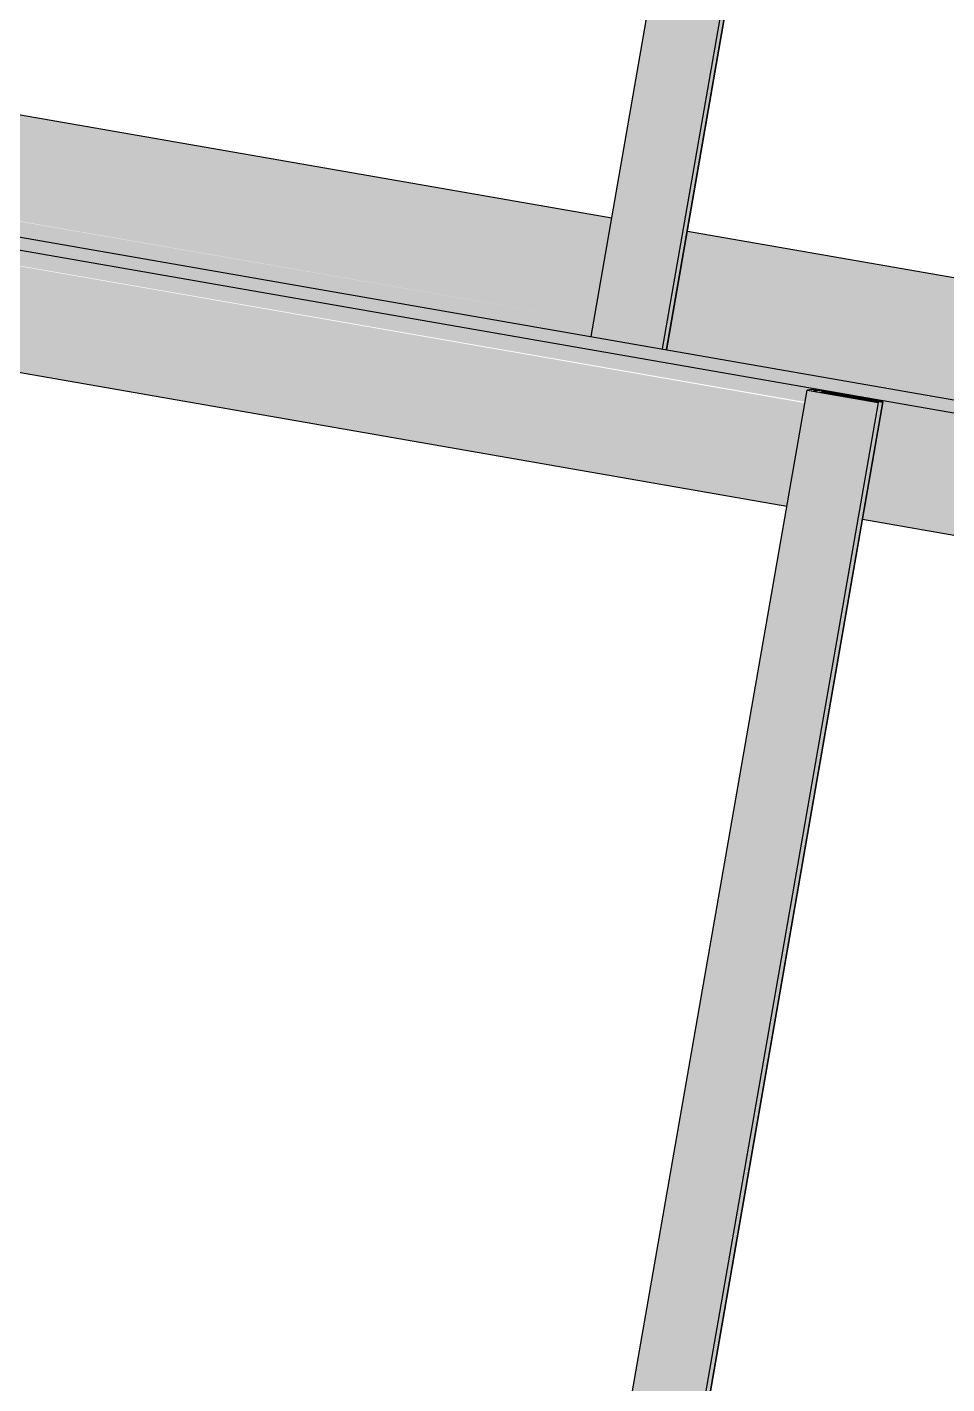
# Model space of a CAD drawing. Header units: metres. Extents: x -1164 to -1017, y 3 to 563.
# Drawn here: x -1070.001 to -1069.173, y 524.518 to 525.74 of the extents above; entities that cross this region are included whole.
import ezdxf

# ---------------------------------------------------------------- set-up
doc = ezdxf.new("R2010")
doc.units = ezdxf.units.M
doc.layers.add('A-GENM', color=7, linetype='Continuous', lineweight=35)

# ---------------------------------------------------------------- blocks, each defined once
blk = doc.blocks.new('BR08_CANOPY_BEAM - TYPE 3-V595-DRG 2873021 - motorway level drainage')
at = {"layer": 'A-GENM', "lineweight": 25, "true_color": 0xcbc2be}
h = blk.add_hatch(color=9, dxfattribs=at)
h.paths.add_polyline_path([(-1136.3782, 525.221), (-1136.3869, 525.3184), (-1137.7523, 525.5563), (-1137.7686, 525.4632), (-1136.3782, 525.221)])
h.paths.add_polyline_path([(-1137.8368, 525.4751), (-1137.8206, 525.5682), (-1139.0442, 525.7814), (-1139.0605, 525.6883), (-1137.8396, 525.4756)])
h.paths.add_polyline_path([(-1139.1475, 525.7035), (-1139.1313, 525.7966), (-1139.2166, 525.8108), (-1139.2328, 525.7183), (-1139.1503, 525.7039)])
blk.add_hatch(color=9, dxfattribs=at).paths.add_polyline_path([(-1137.3679, 525.367), (-1137.3658, 525.3788), (-1139.2788, 525.7121), (-1139.2808, 525.7003), (-1137.4985, 525.3898)])
h = blk.add_hatch(color=9, dxfattribs=at)
h.paths.add_polyline_path([(-1136.3774, 525.2066), (-1136.3775, 525.2115), (-1136.379, 525.2211), (-1137.3658, 525.393), (-1137.7686, 525.4632), (-1137.771, 525.4494), (-1136.3775, 525.2066)])
h.paths.add_polyline_path([(-1137.8392, 525.4613), (-1137.8368, 525.4751), (-1139.0606, 525.6876), (-1139.0629, 525.6745), (-1137.8396, 525.4614)])
h.paths.add_polyline_path([(-1139.1499, 525.6897), (-1139.1475, 525.7035), (-1139.2328, 525.7183), (-1139.2363, 525.7061), (-1139.2363, 525.7047), (-1139.1503, 525.6897)])
h = blk.add_hatch(color=9, dxfattribs=at)
h.paths.add_polyline_path([(-1136.3798, 525.1807), (-1136.3782, 525.1946), (-1139.2392, 525.6927), (-1139.2387, 525.6876), (-1139.2387, 525.6787), (-1139.1544, 525.6641), (-1139.1524, 525.6757), (-1139.1121, 525.67), (-1139.0652, 525.6612), (-1139.0665, 525.6487), (-1137.6466, 525.4024), (-1137.6447, 525.413), (-1137.638, 525.413), (-1137.628, 525.4113), (-1137.5764, 525.4015), (-1137.5785, 525.3895), (-1136.3938, 525.1831)])
h.paths.add_polyline_path([(-1139.1449, 525.6744), (-1139.1448, 525.6745), (-1139.1455, 525.6745)])
h = blk.add_hatch(color=9, dxfattribs=at)
h.paths.add_polyline_path([(-1136.3658, 525.0823), (-1136.3745, 525.1797), (-1137.5785, 525.3895), (-1137.5947, 525.2964), (-1136.4093, 525.0899)])
h.paths.add_polyline_path([(-1137.663, 525.3083), (-1137.6468, 525.4014), (-1139.0673, 525.6489), (-1139.0836, 525.5558), (-1137.7329, 525.3205)])
h.paths.add_polyline_path([(-1139.1706, 525.571), (-1139.1544, 525.6641), (-1139.2396, 525.6788), (-1139.2558, 525.5858), (-1139.2013, 525.5763)])
at = {"layer": 'A-GENM', "color": 254, "lineweight": 25, "true_color": 0xd4d4d4}
for p, q in [((-1139.0442, 525.7814), (-1137.8206, 525.5682)), ((-1139.2788, 525.7121), (-1137.3658, 525.3788)), ((-1137.3679, 525.367), (-1139.2808, 525.7003)), ((-1137.663, 525.3083), (-1139.0836, 525.5558)), ((-1137.7523, 525.5563), (-1136.3869, 525.3184)), ((-1136.3658, 525.0823), (-1137.5947, 525.2964))]:
    blk.add_line(p, q, dxfattribs=at)
blk = doc.blocks.new('Canopy_Bracing - Canopy_Bracing-V631-DRG 2873021 - motorway level drainage')
at = {"layer": 'A-GENM', "lineweight": 25, "true_color": 0xcbc2be}
for points in [[(-1137.7843, 524.2337), (-1137.5807, 525.4019), (-1137.6449, 525.4122), (-1137.8483, 524.2449)], [(-1137.7803, 524.233), (-1137.5765, 525.4023), (-1137.6282, 525.4106), (-1137.628, 525.4101), (-1137.5806, 525.401), (-1137.784, 524.2337)], [(-1137.6362, 525.4127), (-1137.6432, 525.4132), (-1137.6379, 525.4127)], [(-1137.6364, 525.4116), (-1137.637, 525.4126), (-1137.6396, 525.4121)], [(-1137.6282, 525.4102), (-1137.628, 525.4113), (-1137.6337, 525.4111), (-1137.6301, 525.4105)]]:
    blk.add_hatch(color=9, dxfattribs=at).paths.add_polyline_path(points)
at = {"layer": 'A-GENM', "color": 254, "lineweight": 25, "true_color": 0xd4d4d4}
for p, q in [((-1137.8482, 524.2455), (-1137.6447, 525.413)), ((-1137.5807, 525.4019), (-1137.7843, 524.2337)), ((-1137.784, 524.2337), (-1137.5805, 525.4019)), ((-1137.7803, 524.233), (-1137.5765, 525.4023)), ((-1137.78, 524.233), (-1137.5763, 525.4024)), ((-1137.6403, 525.4135), (-1137.6447, 525.413)), ((-1137.6447, 525.413), (-1137.5807, 525.4019)), ((-1137.5763, 525.4024), (-1137.6403, 525.4135)), ((-1137.6396, 525.4123), (-1137.6362, 525.4127)), ((-1137.5805, 525.4019), (-1137.632, 525.4109)), ((-1137.628, 525.4113), (-1137.5765, 525.4023)), ((-1137.5807, 525.4019), (-1137.5805, 525.4019)), ((-1137.5765, 525.4023), (-1137.5763, 525.4024))]:
    blk.add_line(p, q, dxfattribs=at)
for centre, start_param, end_param in [((-1137.6317, 525.4109), 6.248624, 7.819421), ((-1137.6283, 525.4113), 4.677828, 6.248624)]:
    blk.add_ellipse(centre, major_axis=(-0.00788, 0.00137), ratio=0.009952, start_param=start_param, end_param=end_param, dxfattribs=at)
blk = doc.blocks.new('Canopy_Bracing - Canopy_Bracing-5449530-DRG 2873021 - motorway level drainage')
at = {"layer": 'A-GENM', "lineweight": 25, "true_color": 0xcbc2be}
for points in [[(-1137.7752, 525.4502), (-1137.5717, 526.6184), (-1137.6358, 526.6286), (-1137.8392, 525.4613)], [(-1137.7712, 525.4495), (-1137.5675, 526.6188), (-1137.6191, 526.627), (-1137.6181, 526.6265), (-1137.5716, 526.6174), (-1137.775, 525.4501)]]:
    blk.add_hatch(color=9, dxfattribs=at).paths.add_polyline_path(points)
at = {"layer": 'A-GENM', "color": 254, "lineweight": 25, "true_color": 0xd4d4d4}
for p, q in [((-1137.8392, 525.4613), (-1137.6357, 526.6295)), ((-1137.5717, 526.6184), (-1137.7752, 525.4502)), ((-1137.775, 525.4501), (-1137.5714, 526.6184)), ((-1137.7712, 525.4495), (-1137.5675, 526.6188)), ((-1137.771, 525.4494), (-1137.5672, 526.6189))]:
    blk.add_line(p, q, dxfattribs=at)

msp = doc.modelspace()

# ---------------------------------------------------------------- block references
at = {"layer": 'A-GENM', "color": 254, "lineweight": 25, "true_color": 0xd4d4d4}
for name in ['Canopy_Bracing - Canopy_Bracing-5449530-DRG 2873021 - motorway level drainage', 'BR08_CANOPY_BEAM - TYPE 3-V595-DRG 2873021 - motorway level drainage', 'Canopy_Bracing - Canopy_Bracing-V631-DRG 2873021 - motorway level drainage']:
    msp.add_blockref(name, (68.3458246, 0), dxfattribs=at)

doc.saveas('drawing.dxf')
